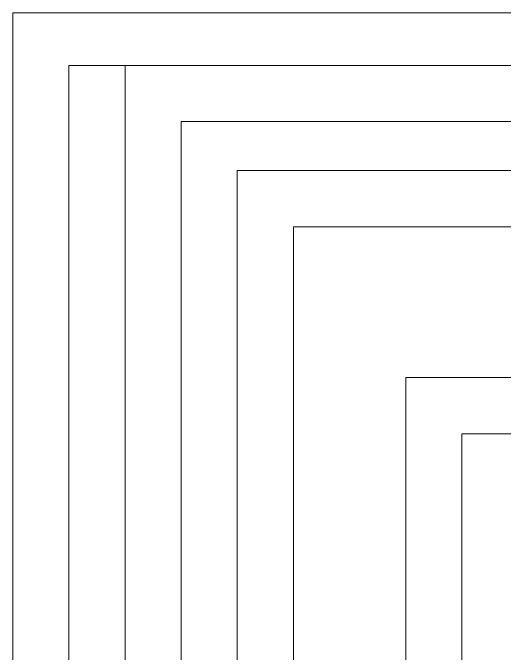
# Model space of a CAD drawing. Header units: millimetres. Extents: x -3747 to 9422, y -2678 to 8176.
# Drawn here: x -3575 to -773, y 4353 to 8004 of the extents above; entities that cross this region are included whole.
import ezdxf

# ---------------------------------------------------------------- set-up
doc = ezdxf.new("R2010")
doc.units = ezdxf.units.MM
doc.layers.add('A-DETL-MBND', color=5, linetype='Continuous', lineweight=18)
doc.layers.add('A-DETL-THIN', color=151, linetype='Continuous', lineweight=18)

msp = doc.modelspace()

# ---------------------------------------------------------------- linework, layer by layer
at = {"layer": 'A-DETL-MBND'}
for p, q in [((-2614.810779185928, 3559.999999999593), (-2614.810779185922, 7383.779003772976)), ((1088.803830161594, 7383.779003772963), (-2614.810779185922, 7383.779003772976)), ((-1014.810779185928, 3559.999999999594), (-1014.810779185924, 5603.779003772966)), ((1088.803830161594, 5603.779003772959), (-1014.810779185924, 5603.779003772966))]:
    msp.add_line(p, q, dxfattribs=at)
at = {"layer": 'A-DETL-THIN'}
for p, q in [((-3574.810779185928, 3559.999999999593), (-3574.810779185921, 8003.779003772979)), ((1088.803830161594, 8003.779003772964), (-3574.810779185921, 8003.779003772979)), ((-3254.810779185928, 3559.999999999593), (-3254.810779185922, 7703.779003772979)), ((1088.803830161594, 7703.779003772966), (-3254.810779185922, 7703.779003772979)), ((-2934.810779185927, 3039.999999999593), (-2934.81077918592, 7703.779003772978)), ((-2294.810779185928, 3559.999999999593), (-2294.810779185922, 7103.779003772972)), ((1088.803830161594, 7103.779003772961), (-2294.810779185922, 7103.779003772972)), ((-1974.810779185927, 3559.999999999593), (-1974.810779185922, 6783.77900377297)), ((1088.803830161594, 6783.77900377296), (-1974.810779185922, 6783.77900377297)), ((1088.803830161594, 5923.779003772958), (-1334.810779185924, 5923.779003772967)), ((-1334.810779185928, 3469.999999999596), (-1334.810779185924, 5923.779003772967))]:
    msp.add_line(p, q, dxfattribs=at)

doc.saveas('drawing.dxf')
